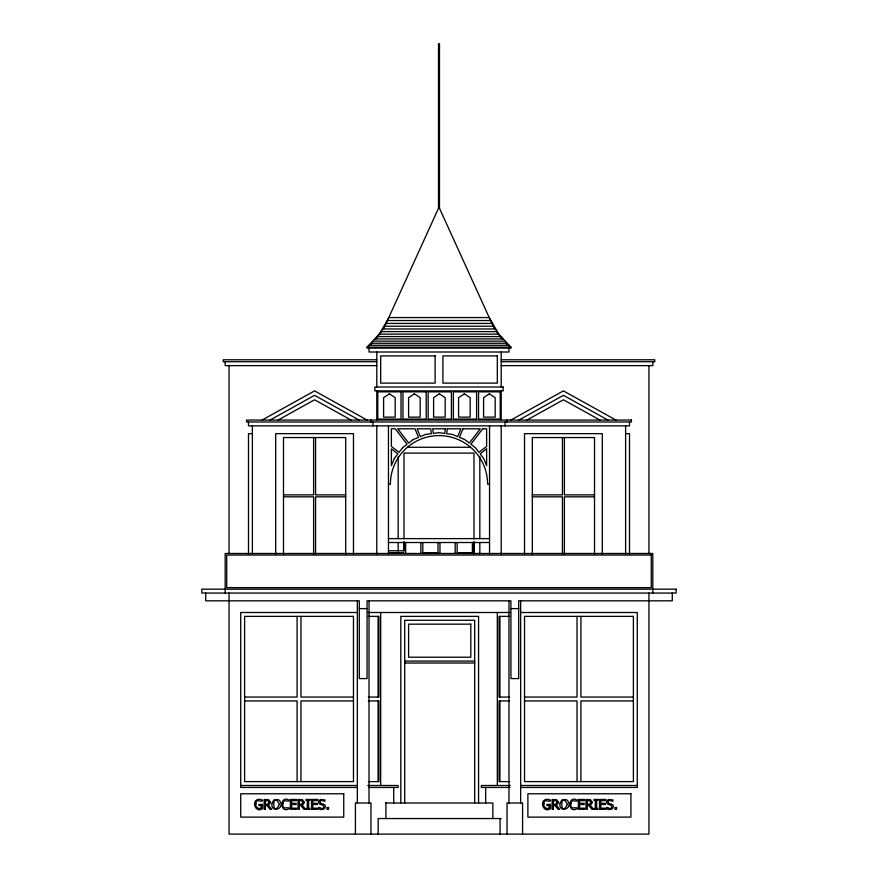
<?xml version="1.0" encoding="UTF-8"?>
<svg xmlns="http://www.w3.org/2000/svg" width="878" height="878" viewBox="0 0 878 878"><rect width="100%" height="100%" fill="white"/><g stroke="black" fill="none" stroke-linecap="round" stroke-linejoin="round"><path stroke-width="1.32" d="M383.697 328.734L439 207.186L494.303 328.734M387.374 320.536L388.789 317.562L489.211 317.562L498.847 334.145L510.93 347.15L510.93 348.127L367.07 348.127L367.07 347.15L379.153 334.145L387.374 320.536L490.626 320.536M375.806 339.127L382.117 330.808M372.371 343.068L367.07 347.15L510.93 347.15L505.629 343.068M262.105 420.046L314.587 390.886L367.07 420.046M270.106 420.046L314.587 395.33L359.069 420.046M278.117 420.046L314.587 399.786L351.068 420.046M510.93 420.046L563.413 390.886L615.895 420.046M518.931 420.046L563.413 395.33L607.894 420.046M526.932 420.046L563.413 399.786L599.883 420.046M385.881 323.433L492.119 323.433M384.312 326.243L493.688 326.243M382.665 328.976L495.335 328.976M380.942 331.61L497.058 331.61M379.153 334.145L498.847 334.145M377.288 336.581L500.712 336.581M375.367 338.919L502.633 338.919M373.38 341.147L504.62 341.147M371.339 343.254L506.661 343.254M369.232 345.263L508.768 345.263M376.794 359.782L223.221 359.782L223.221 361.725L376.794 361.725M501.206 359.782L654.779 359.782L654.779 361.725L501.206 361.725M376.794 365.621L225.174 365.621L225.174 361.725M501.206 365.621L652.826 365.621L652.826 361.725M252.381 433.655L248.496 433.655L248.496 554.172M625.619 433.655L629.504 433.655L629.504 554.172M407.699 447.264L470.301 447.264M388.46 484.195L390.403 484.195A48.597 48.597 0 0 1 439 435.598A48.597 48.597 0 0 1 487.597 484.195L489.54 484.195M283.484 494.885L313.622 494.885L313.622 437.54M345.691 494.885L315.564 494.885L315.564 437.54M532.309 494.885L562.436 494.885L562.436 437.54M594.516 494.885L564.378 494.885L564.378 437.54M283.484 496.827L313.622 496.827L313.622 554.172M345.691 496.827L315.564 496.827L315.564 554.172M532.309 496.827L562.436 496.827L562.414 554.172M594.516 496.827L564.378 496.827L564.378 554.172M388.46 538.62L489.54 538.62M388.46 542.516L489.54 542.516M388.46 550.78L403.682 550.78L403.682 542.516M388.46 552.723L403.682 552.723M359.3 608.608L367.07 608.608M510.93 608.608L518.7 608.608M357.357 612.493L240.726 612.493L240.726 787.445L357.357 787.445M367.728 612.493L510.272 612.493M520.643 612.493L637.274 612.493L637.274 787.445L520.643 787.445M368.354 616.378L378.945 616.378L378.945 697.055L368.354 697.055M509.646 616.378L499.055 616.378L499.055 697.055L509.646 697.055M404.703 661.09L474.68 661.09M404.703 663.033L474.68 663.033M244.611 697.055L297.093 697.055L297.093 616.378M353.472 697.055L300.978 697.055L300.978 616.378M524.528 697.055L577.022 697.055L577.022 616.378M633.389 697.055L580.907 697.055L580.907 616.378M244.611 700.94L297.093 700.94L297.093 781.618M353.472 700.94L300.978 700.94L300.978 781.618M368.354 700.94L378.945 700.94L378.945 781.618L368.354 781.618M509.646 700.94L499.055 700.94L499.055 781.618L509.646 781.618M524.528 700.94L577.022 700.94L577.022 781.618M633.389 700.94L580.907 700.94L580.907 781.618M240.726 785.503L357.357 785.503M367.728 785.503L398.074 785.503L398.074 787.445L368.53 787.445M510.272 785.503L481.363 785.503L481.363 787.445L509.986 787.445M520.643 785.503L637.274 785.503M385.486 802.997L492.865 802.997L492.865 818.548M501.206 818.548L378.166 818.548L378.166 834.1M495.883 330.808L502.194 339.127M672.274 593.056L672.274 600.826L518.7 600.826L518.7 678.584L510.93 678.584L510.93 600.826L367.07 600.826L367.07 678.584L359.3 678.584L359.3 600.826L205.726 600.826L205.726 593.056M652.826 593.056L652.826 553.48L225.174 553.48L225.174 593.056M648.941 365.621L648.941 553.513M648.941 593.056L648.941 834.1L229.059 834.1L229.059 593.056M629.504 421.989L629.504 425.874L248.496 425.874L248.496 421.989M625.619 425.874L625.619 553.963M602.286 553.963L602.286 433.655L524.528 433.655L524.528 553.963M594.516 554.172L594.516 437.54L532.309 437.54L532.309 554.172M522.586 834.1L522.586 802.997L507.034 802.997L507.034 834.1M520.643 600.826L520.643 802.997M508.977 347.15L508.977 352.012L369.023 352.012L369.023 347.15M508.977 600.826L508.977 802.997M507.034 420.046L507.034 421.989M505.091 421.989L505.091 425.874M501.206 352.012L501.206 387M501.206 390.886L501.206 420.046M501.206 425.874L501.206 553.788M500.076 818.548L500.076 834.1M499.922 616.378L499.922 697.055M499.922 700.94L499.922 781.618M497.321 612.493L497.321 785.503M489.54 425.874L489.54 553.788M485.655 787.445L485.655 802.997M479.827 456.812L479.827 538.686M479.827 542.78L479.827 553.689M478.565 802.997L478.565 616.378L400.807 616.378L400.807 802.997M474.68 802.997L474.68 620.274L404.703 620.274L404.703 802.997M474.318 542.516L474.318 553.03M473.988 538.818L473.988 453.092L404.012 453.092L404.012 538.818M473.988 541.539L473.988 553.788M472.375 542.516L472.375 552.723L457.142 552.723L457.142 542.516M455.199 542.516L455.199 553.03M439.977 542.516L439.977 553.03M438.023 542.516L438.023 552.723L422.801 552.723L422.801 542.516M420.858 542.516L420.858 553.03M405.625 542.516L405.625 553.03M404.012 541.539L404.012 551.066M398.173 456.812L398.173 538.686M398.173 542.78L398.173 550.967M393.728 787.445L393.728 802.997M388.46 425.874L388.46 553.788M385.947 802.997L385.947 818.548M380.679 612.493L380.679 785.503M378.078 616.378L378.078 697.055M378.078 700.94L378.078 781.618M376.794 352.012L376.794 387M376.794 390.886L376.794 420.046M376.794 425.874L376.794 553.788M372.909 421.989L372.909 425.874M370.966 420.046L370.966 421.989M370.966 834.1L370.966 802.997L355.414 802.997L355.414 834.1M369.023 600.826L369.023 802.997M357.357 600.826L357.357 802.997M353.472 553.963L353.472 433.655L275.714 433.655L275.714 553.963M345.691 554.172L345.691 437.54L283.484 437.54L283.484 554.172M252.381 425.874L252.381 553.963M229.059 365.621L229.059 553.513M279.38 804.413C271.928 819.997 271.96 788.795 279.38 804.413M567.364 804.413C559.912 819.997 559.955 788.795 567.364 804.413M255.904 803.513C255.048 806.63 258.11 809.626 261.172 808.089L261.172 805.532L258.878 805.532L258.878 804.38L262.467 804.38L262.467 808.693C255.125 813.829 250.735 799.518 259.197 799.287A6.344 6.344 0 0 1 261.765 799.836L262.423 800.132C263.126 803.271 255.674 797.817 255.904 803.513M283.045 803.513C281.344 811.327 289.652 805.741 289.125 808.682C279.566 814.257 279.599 794.612 289.125 800.121C289.894 803.194 282.716 797.882 283.045 803.513M543.888 803.513C543.043 806.63 546.105 809.626 549.156 808.089L549.156 805.532L546.873 805.532L546.873 804.38L550.462 804.38L550.462 808.693C543.109 813.829 538.719 799.518 547.181 799.287A6.344 6.344 0 0 1 549.76 799.836L550.418 800.132C551.11 803.271 543.669 797.817 543.888 803.513M571.04 803.513C569.339 811.327 577.647 805.741 577.12 808.682C567.561 814.257 567.583 794.612 577.12 800.121C577.889 803.194 570.711 797.882 571.04 803.513M272.07 803.238C270.029 812.984 285.12 809.56 280.06 801.329A3.786 3.786 0 0 0 278.183 799.617L273.815 800.023L272.07 803.238M560.065 803.238C558.024 812.984 573.115 809.56 568.044 801.329A3.786 3.786 0 0 0 566.178 799.617L561.81 800.023L560.065 803.238M318.769 801.537C317.54 805.774 324.728 803.754 323.861 807.42C322.533 810.745 317.847 804.972 318.637 808.759C320.876 810.142 325.266 809.878 325.365 806.542C325.76 802.887 319.351 804.885 320.218 801.351C321.436 798.321 325.87 803.513 324.981 799.924L320.711 799.485A3.15 3.15 0 0 0 319.241 800.527L318.769 801.537M606.764 801.537C605.535 805.774 612.723 803.754 611.845 807.42C610.528 810.745 605.71 804.939 606.632 808.759C608.871 810.142 613.261 809.878 613.36 806.542C613.755 802.887 607.346 804.885 608.213 801.351C609.431 798.321 613.865 803.513 612.976 799.924L608.706 799.485A3.15 3.15 0 0 0 607.225 800.527L606.764 801.537M445.311 428.793L444.707 433.414L439 432.656L433.293 433.414L432.689 428.793L445.311 428.793M447.275 428.793L446.639 433.666L452.335 434.412L457.657 436.618L460.895 428.793L447.275 428.793M270.314 802.152L269.765 803.963L268.262 805.049L271.774 809.351L270.073 809.351L266.934 805.422L265.441 805.422L265.441 809.351L264.124 809.351L264.124 799.463L268.657 799.715L270.314 802.152M304.172 802.152L303.623 803.963L302.12 805.049L305.643 809.351L303.931 809.351L300.803 805.422L299.299 805.422L299.299 809.351L297.982 809.351L297.982 799.463L302.515 799.715L304.172 802.152M558.298 802.152L557.749 803.963L556.246 805.049L559.769 809.351L558.068 809.351L554.929 805.422L553.425 805.422L553.425 809.351L552.108 809.351L552.108 799.463L556.652 799.715L558.298 802.152M592.167 802.152L591.618 803.963L590.115 805.049L593.627 809.351L591.926 809.351L588.787 805.422L587.294 805.422L587.294 809.351L585.977 809.351L585.977 799.463L590.51 799.715L592.167 802.152M268.931 802.251L268.031 804.072L265.441 804.325L265.441 800.593L268.317 800.934L268.931 802.251M302.8 802.251L301.889 804.072L299.299 804.325L299.299 800.593L302.175 800.934L302.8 802.251M556.926 802.251L556.015 804.072L553.425 804.325L553.425 800.593L556.301 800.934L556.926 802.251M590.784 802.251L589.884 804.072L587.294 804.325L587.294 800.593L590.17 800.934L590.784 802.251M394.365 458.426L391.379 465.647L391.379 448.877L397.866 453.86L394.365 458.426M463.002 428.793L459.457 437.365L464.769 439.56L469.335 443.061L480.288 428.793L463.002 428.793M402.552 447.747L399.051 452.324L391.379 446.43L391.379 428.793L395.265 428.793L407.118 444.246L402.552 447.747M482.735 428.793L470.882 444.246L475.448 447.747L478.949 452.324L486.621 446.43L486.621 428.793L482.735 428.793M413.231 439.56L408.665 443.061L397.712 428.793L414.998 428.793L418.543 437.365L413.231 439.56M486.621 448.877L480.134 453.86L483.635 458.426L486.621 465.647L486.621 448.877M389.393 393.805L383.598 397.69L383.598 417.127L395.188 417.127L395.188 397.69L389.393 393.805M414.394 393.805L408.599 397.69L408.599 417.127L420.178 417.127L420.178 397.69L414.394 393.805M439.384 393.805L433.6 397.69L433.6 417.127L445.179 417.127L445.179 397.69L439.384 393.805M464.385 393.805L458.59 397.69L458.59 417.127L470.18 417.127L470.18 397.69L464.385 393.805M489.386 393.805L483.591 397.69L483.591 417.127L495.181 417.127L495.181 397.69L489.386 393.805M425.665 434.412L420.342 436.618L417.105 428.793L430.725 428.793L431.361 433.666L425.665 434.412M439.483 43.9L438.517 43.9L438.517 208.262L439.483 208.262L439.483 43.9M435.115 355.897L380.679 355.897L380.679 383.115L435.115 383.115L435.115 355.897M497.321 355.897L442.885 355.897L442.885 383.115L497.321 383.115L497.321 355.897M503.149 387L374.851 387L374.851 390.886L503.149 390.886L503.149 387M401.016 391.862L377.77 391.862L377.77 419.08L401.016 419.08L401.016 391.862M426.214 391.862L402.958 391.862L402.958 419.08L426.214 419.08L426.214 391.862M451.402 391.862L428.157 391.862L428.157 419.08L451.402 419.08L451.402 391.862M476.6 391.862L453.344 391.862L453.344 419.08L476.6 419.08L476.6 391.862M500.23 391.862L478.543 391.862L478.543 419.08L500.23 419.08L500.23 391.862M631.447 420.046L246.553 420.046L246.553 421.989L631.447 421.989L631.447 420.046M651.278 555.039L226.722 555.039L226.722 587.612L651.278 587.612L651.278 555.039M676.159 589.171L201.841 589.171L201.841 593.056L676.159 593.056L676.159 589.171M353.472 616.378L244.611 616.378L244.611 781.618L353.472 781.618L353.472 616.378M633.389 616.378L524.528 616.378L524.528 781.618L633.389 781.618L633.389 616.378M470.795 624.159L408.588 624.159L408.588 657.205L470.795 657.205L470.795 624.159M343.748 793.778L240.726 793.778L240.726 817.111L343.748 817.111L343.748 793.778M630.92 793.778L527.887 793.778L527.887 817.111L630.92 817.111L630.92 793.778M296.534 799.463L290.355 799.463L290.355 809.351L296.534 809.351L296.534 808.188L291.672 808.188L291.672 804.511L296.204 804.511L296.204 803.348L291.672 803.348L291.672 800.637L296.534 800.637L296.534 799.463M309.879 799.463L306.038 799.463L306.038 800.473L307.3 800.473L307.3 808.342L306.038 808.342L306.038 809.351L309.879 809.351L309.879 808.342L308.617 808.342L308.617 800.473L309.879 800.473L309.879 799.463M317.682 799.463L311.503 799.463L311.503 809.351L317.682 809.351L317.682 808.188L312.809 808.188L312.809 804.511L317.353 804.511L317.353 803.348L312.809 803.348L312.809 800.637L317.682 800.637L317.682 799.463M584.529 799.463L578.35 799.463L578.35 809.351L584.529 809.351L584.529 808.188L579.656 808.188L579.656 804.511L584.199 804.511L584.199 803.348L579.656 803.348L579.656 800.637L584.529 800.637L584.529 799.463M597.874 799.463L594.033 799.463L594.033 800.473L595.295 800.473L595.295 808.342L594.033 808.342L594.033 809.351L597.874 809.351L597.874 808.342L596.612 808.342L596.612 800.473L597.874 800.473L597.874 799.463M605.677 799.463L599.487 799.463L599.487 809.351L605.677 809.351L605.677 808.188L600.804 808.188L600.804 804.511L605.337 804.511L605.337 803.348L600.804 803.348L600.804 800.637L605.677 800.637L605.677 799.463M328.548 807.464L326.967 807.464L326.967 809.351L328.548 809.351L328.548 807.464M616.543 807.464L614.951 807.464L614.951 809.351L616.543 809.351L616.543 807.464"/></g></svg>
